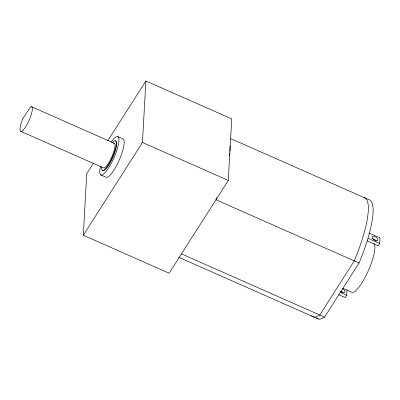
<?xml version="1.0" encoding="UTF-8"?>
<svg xmlns="http://www.w3.org/2000/svg" width="400" height="400" viewBox="0 0 400 400"><rect width="100%" height="100%" fill="white"/><g stroke="black" fill="none" stroke-linecap="round" stroke-linejoin="round"><path stroke-width="0.6" d="M107.795 140.725L145.885 80.975L231.73 118.915L228.29 180.435L169.155 273.205L83.31 235.265L86.75 173.745L93.43 163.265M83.31 235.265L142.445 142.49L145.885 80.975M338.55 294.62L345.195 297.56L346.675 295.24L346.985 289.705M367.135 240.865L378.21 245.76L379.69 243.44L380 237.905L368.925 233.01M316.245 317.78A67.135 16.09 -66.2 0 0 324.555 317.115L359.05 263A67.135 16.09 -66.2 0 0 368.635 199.575L230.7 138.61M368.06 238.3L379.69 243.44M142.445 142.49L228.29 180.435M118.005 136.745L123.255 139.065A20.945 5.02 -66.2 0 1 118.82 160.97A20.945 5.02 -66.2 0 1 105.94 177.17L100.69 174.855M31.59 106.75L114.29 143.3M359.05 263L215.97 199.76A67.135 16.09 -66.2 0 0 216.9 197.52M20.76 131.325L103.455 167.875A13.425 3.22 -66.2 0 0 112.52 155.22A13.425 3.22 -66.2 0 0 113.335 143.4M342.635 288.245L351.5 292.16A26.855 6.435 -66.2 0 0 367.65 272.18A26.855 6.435 -66.2 0 0 374.025 243.595M340.025 292.3L346.675 295.24M181.475 253.88L324.555 317.115M178.76 257.305L318.41 319.025M311.475 315.67A67.135 16.09 -66.2 0 0 319.785 315.01L354.28 260.89A67.135 16.09 -66.2 0 0 363.865 197.465M112.175 142.63A16.115 3.86 -66.2 0 1 115.825 147.03A16.115 3.86 -66.2 0 1 107.085 166.685A16.115 3.86 -66.2 0 1 101.53 166.56M230.065 145.975A67.135 16.09 -66.2 0 1 229.89 151.335M229.72 153.085A67.135 16.09 -66.2 0 1 229.405 155.535M341.42 291.225A3.225 1.68 32.5 0 1 342.675 292.27M342.16 288.52A3.225 1.68 32.5 0 1 344.795 292.06A3.225 1.68 32.5 0 1 340.54 291.33M372.955 238.775A3.225 1.68 32.5 0 1 376.125 241.055M115.525 140.98A16.115 3.86 -66.2 0 1 112.605 157.98A16.115 3.86 -66.2 0 1 102.325 170.045M111.09 142.195A20.945 5.02 -66.2 0 1 118.675 143.17A20.945 5.02 -66.2 0 1 106.275 171.215A20.945 5.02 -66.2 0 1 100.465 166.225M22.94 118.45L21.905 121.01A13.425 3.22 -66.2 0 0 21.71 131.225A13.425 3.22 -66.2 0 0 30.44 117.06A13.425 3.22 -66.2 0 0 30.635 106.845L22.94 118.45M372.545 238.39A3.225 1.68 32.5 0 0 377.505 240.585A3.225 1.68 32.5 0 0 375.18 236.72A3.225 1.68 32.5 0 0 372.545 238.39"/></g></svg>
